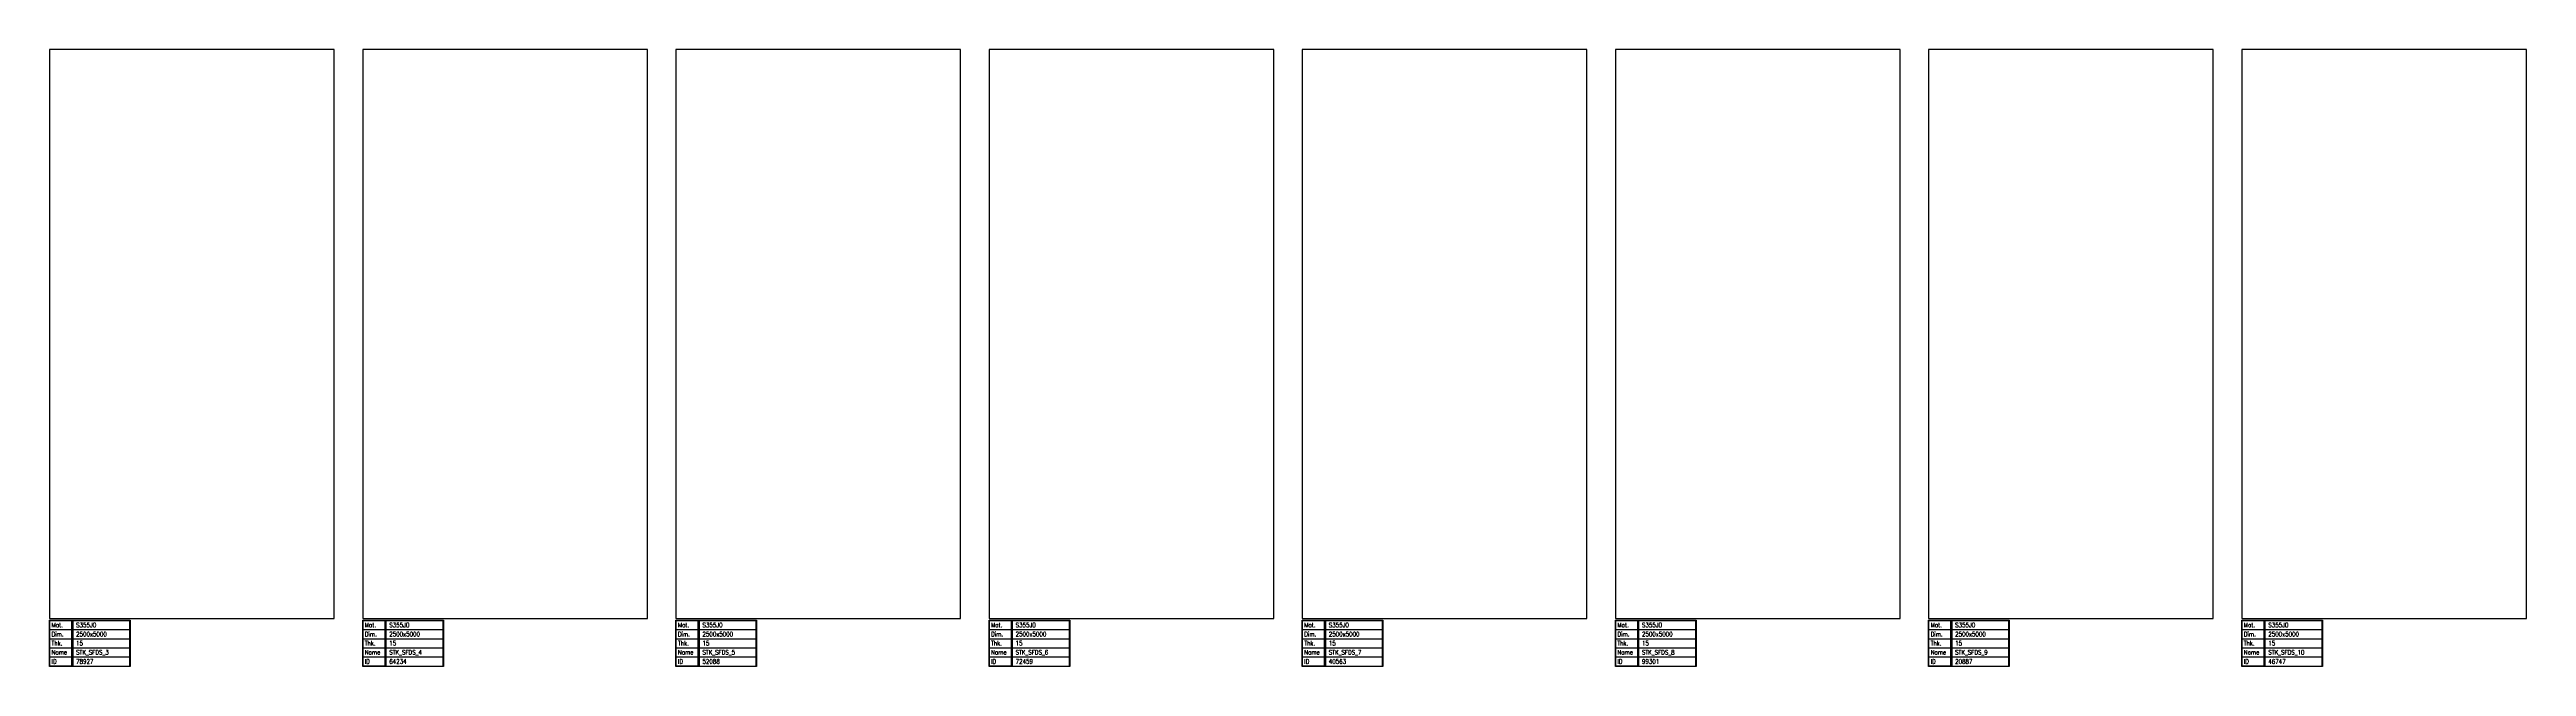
# Model space of a CAD drawing. Header units: millimetres. Extents: x 10000 to 55964, y 10000 to 31380.
# Drawn here: x 34214 to 55964, y 10621 to 16041 of the extents above; entities that cross this region are included whole.
import ezdxf

# ---------------------------------------------------------------- set-up
doc = ezdxf.new("R2010")
doc.units = ezdxf.units.MM
doc.layers.add('TEXT', color=7, linetype='Continuous')
doc.styles.add('EasyCutStyle', font='romans.shx', dxfattribs={"width": 0.8})

# ---------------------------------------------------------------- blocks, each defined once
blk = doc.blocks.new('BlockSheet01')
at = {"color": 5}
for p, q in [((3, 403), (193, 403)), ((3, 323), (193, 323)), ((3, 243), (193, 243)), ((3, 163), (193, 163)), ((3, 83), (193, 83))]:
    blk.add_line(p, q, dxfattribs=at)
blk.add_line((193, 323), (193, 3))
at = {"color": 1}
for p, q in [((203, 403), (705, 403)), ((203, 323), (705, 323)), ((203, 243), (705, 243)), ((203, 163), (705, 163)), ((203, 83), (705, 83))]:
    blk.add_line(p, q, dxfattribs=at)
blk.add_lwpolyline([(0, 406), (708, 406), (708, 0), (0, 0)], close=True)
at = {"color": 5}
blk.add_lwpolyline([(3, 403), (193, 403), (193, 3), (3, 3)], close=True, dxfattribs=at)
at = {"color": 1}
blk.add_lwpolyline([(705, 403), (203, 403), (203, 3), (705, 3)], close=True, dxfattribs=at)
at = {"style": 'EasyCutStyle', "width": 0.8}
for tag, p in [('THICKNESS_SHEET', (233, 184)), ('MATERIAL_SHEET', (233, 344)), ('DIMENSION_SHEET', (233, 264)), ('NAME_SHEET', (233, 104)), ('ID_SHEET', (233, 24))]:
    blk.add_attdef(tag, p, '', height=40, dxfattribs=at)
at = {"layer": 'TEXT', "color": 251, "style": 'EasyCutStyle', "width": 0.8}
for s, p in [('Thk.', (18, 184)), ('Mat.', (18, 344)), ('Dim.', (18, 264)), ('Name', (18, 104)), ('ID', (18, 24))]:
    blk.add_text(s, height=40, dxfattribs=at).set_placement(p)

msp = doc.modelspace()

# ---------------------------------------------------------------- linework, layer by layer
at = {"color": 54, "true_color": 0x9e8717}
for points in [[(34214, 11041), (36714, 11041), (36714, 16041), (34214, 16041)], [(36964, 11041), (39464, 11041), (39464, 16041), (36964, 16041)], [(39714, 11041), (42214, 11041), (42214, 16041), (39714, 16041)], [(42464, 11041), (44964, 11041), (44964, 16041), (42464, 16041)], [(45214, 11041), (47714, 11041), (47714, 16041), (45214, 16041)], [(47964, 11041), (50464, 11041), (50464, 16041), (47964, 16041)], [(50714, 11041), (53214, 11041), (53214, 16041), (50714, 16041)], [(53464, 11041), (55964, 11041), (55964, 16041), (53464, 16041)]]:
    msp.add_lwpolyline(points, close=True, dxfattribs=at)

# ---------------------------------------------------------------- block references
for p, values in [((34214, 10621), {'DIMENSION_SHEET': '2500x5000', 'THICKNESS_SHEET': '15', 'NAME_SHEET': 'STK_SFDS_3', 'ID_SHEET': '78927', 'MATERIAL_SHEET': 'S355J0'}), ((36964, 10621), {'DIMENSION_SHEET': '2500x5000', 'THICKNESS_SHEET': '15', 'NAME_SHEET': 'STK_SFDS_4', 'ID_SHEET': '64234', 'MATERIAL_SHEET': 'S355J0'}), ((39714, 10621), {'DIMENSION_SHEET': '2500x5000', 'THICKNESS_SHEET': '15', 'NAME_SHEET': 'STK_SFDS_5', 'ID_SHEET': '52088', 'MATERIAL_SHEET': 'S355J0'}), ((42464, 10621), {'DIMENSION_SHEET': '2500x5000', 'THICKNESS_SHEET': '15', 'NAME_SHEET': 'STK_SFDS_6', 'ID_SHEET': '72459', 'MATERIAL_SHEET': 'S355J0'}), ((45214, 10621), {'DIMENSION_SHEET': '2500x5000', 'THICKNESS_SHEET': '15', 'NAME_SHEET': 'STK_SFDS_7', 'ID_SHEET': '40563', 'MATERIAL_SHEET': 'S355J0'}), ((47964, 10621), {'DIMENSION_SHEET': '2500x5000', 'THICKNESS_SHEET': '15', 'NAME_SHEET': 'STK_SFDS_8', 'ID_SHEET': '99301', 'MATERIAL_SHEET': 'S355J0'}), ((50714, 10621), {'DIMENSION_SHEET': '2500x5000', 'THICKNESS_SHEET': '15', 'NAME_SHEET': 'STK_SFDS_9', 'ID_SHEET': '20887', 'MATERIAL_SHEET': 'S355J0'}), ((53464, 10621), {'DIMENSION_SHEET': '2500x5000', 'THICKNESS_SHEET': '15', 'NAME_SHEET': 'STK_SFDS_10', 'ID_SHEET': '46747', 'MATERIAL_SHEET': 'S355J0'})]:
    msp.add_blockref('BlockSheet01', p).add_auto_attribs(values)

doc.saveas('drawing.dxf')
